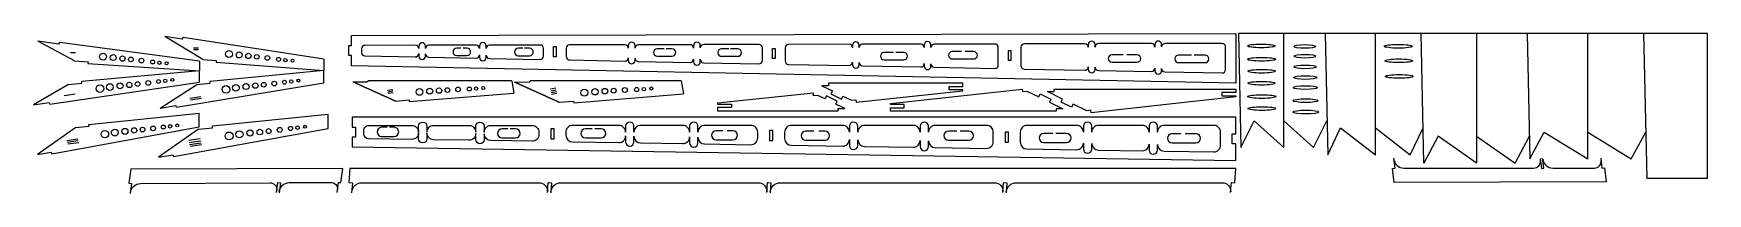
# Model space of a CAD drawing. Header units: millimetres. Extents: x 2142 to 3136, y 1315 to 1410.
import ezdxf

# ---------------------------------------------------------------- set-up
doc = ezdxf.new("R2010")
doc.units = ezdxf.units.MM
doc.layers.add('2mm轻木', color=3, linetype='Continuous')

msp = doc.modelspace()

# ---------------------------------------------------------------- linework, layer by layer
at = {"layer": '2mm轻木', "extrusion": (0.884436, -1e-16, 0.466661)}
for p, q in [((2156.58, 1404.14), (2144.16, 1405.83)), ((2240.26, 1393.92), (2240.26, 1388.11))]:
    msp.add_line(p, q, dxfattribs=at)
at = {"layer": '2mm轻木'}
for p, q in [((2165.98, 1394.13), (2144.16, 1405.83)), ((2156.58, 1404.14), (2157.18, 1405.12)), ((2240.26, 1393.92), (2157.18, 1405.12)), ((2242.18, 1394.88), (2219.6, 1408.55)), ((2229.9, 1406.96), (2230.42, 1407.93)), ((2314.02, 1395.03), (2230.42, 1407.93)), ((2884.54, 1410.47), (2857.49, 1410.47)), ((2857.49, 1410.47), (2859, 1342.47)), ((2884.54, 1342.47), (2884.54, 1410.47)), ((2908.93, 1410.47), (2884.54, 1410.47)), ((3136.2, 1410.47), (2908.93, 1410.47)), ((2908.93, 1410.47), (2910.54, 1338.22)), ((2938.88, 1338.22), (2938.88, 1410.47)), ((2967.69, 1333.22), (2965.97, 1410.47)), ((2999.03, 1410.47), (2999.03, 1333.22)), ((3029.02, 1410.47), (3030.68, 1335.72)), ((3065.08, 1335.72), (3065.08, 1410.47)), ((3098.18, 1410.47), (3100.1, 1324.24)), ((3136.2, 1324.24), (3136.2, 1410.47)), ((2163.55, 1399.05), (2166.61, 1399.05)), ((2165.98, 1394.13), (2173.97, 1393.59)), ((2173.97, 1393.59), (2173.9, 1392.59)), ((2173.9, 1392.59), (2240.26, 1388.11)), ((2236.63, 1401.82), (2239.68, 1401.82)), ((2236.63, 1400.82), (2239.68, 1400.82)), ((2242.18, 1394.88), (2250.15, 1394.27)), ((2250.15, 1394.27), (2250.08, 1393.27)), ((2250.08, 1393.27), (2314.02, 1388.4)), ((2240.26, 1388.11), (2170.3, 1381.82)), ((2314.02, 1388.4), (2246.51, 1381.84)), ((2151.37, 1368.27, 0.03), (2240.26, 1381.48)), ((2159.83, 1373.46), (2166.35, 1374.43)), ((2162.42, 1380.11), (2170.39, 1380.83)), ((2170.39, 1380.83), (2170.3, 1381.82)), ((2216.81, 1365.95), (2238.64, 1380.07)), ((2226.61, 1366.53), (2314.02, 1380.99)), ((2234.48, 1371.96), (2241, 1372.93)), ((2238.64, 1380.07), (2246.6, 1380.85)), ((2246.6, 1380.85), (2246.51, 1381.84)), ((2331.41, 1381.67), (2339.67, 1381.55)), ((2339.67, 1381.55), (2340.35, 1382.25)), ((2425.76, 1382.25), (2340.35, 1382.25)), ((2351.99, 1376.62), (2355, 1377.13)), ((2352.1, 1375.7), (2355.11, 1376.2)), ((2352.26, 1374.78), (2355.27, 1375.28)), ((2364.87, 1369.82), (2426.99, 1374.94)), ((2427.4, 1381.56), (2436.07, 1381.44)), ((2436.07, 1381.44), (2436.79, 1382.17)), ((2526.46, 1382.17), (2436.79, 1382.17)), ((2448.78, 1377.55), (2451.95, 1378.08)), ((2449, 1376.26), (2452.16, 1376.79)), ((2449.12, 1375.29), (2452.28, 1375.82)), ((2449.28, 1374.33), (2452.45, 1374.86)), ((2462.53, 1369.13), (2527.75, 1374.5)), ((2150.88, 1369.23), (2151.37, 1368.27, 0.03)), ((2174.54, 1356.15), (2240.09, 1362.91)), ((2226.61, 1366.53), (2226.12, 1367.49)), ((2234.9, 1370.86), (2241.43, 1371.82)), ((2356.81, 1370.16), (2364.79, 1370.82)), ((2364.79, 1370.82), (2364.87, 1369.82)), ((2454.07, 1369.48), (2462.44, 1370.17)), ((2462.44, 1370.17), (2462.53, 1369.13)), ((2166.68, 1354.34), (2174.64, 1355.16)), ((2174.64, 1355.16), (2174.54, 1356.15)), ((2239.6, 1353.47), (2247.96, 1354.33)), ((2247.85, 1355.37), (2316.68, 1362.46)), ((2247.96, 1354.33), (2247.85, 1355.37)), ((2859, 1342.47), (2866.91, 1358.47)), ((2866.91, 1358.47), (2884.54, 1342.47)), ((2884.54, 1358.47), (2902.17, 1342.47)), ((2902.17, 1342.47), (2910.09, 1358.47)), ((2910.54, 1338.22), (2918.16, 1354.22)), ((2918.16, 1354.22), (2938.88, 1338.22)), ((2938.88, 1354.22), (2959.6, 1338.22)), ((2959.6, 1338.22), (2967.22, 1354.22)), ((2161.4, 1346.72), (2167.93, 1347.69)), ((2161.6, 1345.67), (2168.13, 1346.64)), ((2161.92, 1344.62), (2168.45, 1345.58)), ((2233.85, 1346.86), (2240.7, 1347.88)), ((2234.06, 1345.47), (2240.91, 1346.48)), ((2234.27, 1344.36), (2241.12, 1345.38)), ((2234.6, 1343.26), (2241.46, 1344.27)), ((2976.2, 1349.22), (2967.69, 1333.22)), ((2999.03, 1333.22), (2976.2, 1349.22)), ((2999.03, 1349.22), (3021.87, 1333.22)), ((3021.87, 1333.22), (3030.38, 1349.22)), ((3030.68, 1335.72), (3039.24, 1351.72)), ((3039.24, 1351.72), (3065.08, 1335.72)), ((3065.08, 1351.72), (3090.93, 1335.72)), ((3090.93, 1335.72), (3099.49, 1351.72)), ((3100.1, 1324.24), (3136.2, 1324.24))]:
    msp.add_line(p, q, dxfattribs=at)
at = {"layer": '2mm轻木', "extrusion": (0.847251, -5.15e-14, -0.531193)}
for p, q in [((2229.9, 1406.96), (2219.6, 1408.55)), ((2314.02, 1395.03), (2314.02, 1388.4))]:
    msp.add_line(p, q, dxfattribs=at)
at = {"layer": '2mm轻木', "extrusion": (-0.861239, 1.201e-13, 0.508201)}
for p, q in [((2240.26, 1381.48), (2240.26, 1388.11)), ((2162.42, 1380.11), (2141.57, 1367.96)), ((2141.57, 1367.96), (2150.88, 1369.23))]:
    msp.add_line(p, q, dxfattribs=at)
at = {"layer": '2mm轻木', "extrusion": (-0.822914, 1e-16, 0.568165)}
for p, q in [((2314.02, 1380.99), (2314.02, 1388.4)), ((2216.81, 1365.95), (2226.12, 1367.49))]:
    msp.add_line(p, q, dxfattribs=at)
at = {"layer": '2mm轻木', "extrusion": (0.794098, 0.133268, -0.592999)}
for p, q in [((2425.76, 1382.25), (2426.99, 1374.94)), ((2526.46, 1382.17), (2527.75, 1374.5))]:
    msp.add_line(p, q, dxfattribs=at)
at = {"layer": '2mm轻木', "extrusion": (-0.780869, 0, 0.624695)}
for p, q in [((2240.09, 1354.76), (2240.09, 1362.91)), ((2166.68, 1354.34), (2144.04, 1338.34)), ((2152.53, 1338.8), (2240.09, 1354.76)), ((2239.6, 1353.47), (2215.83, 1336.67)), ((2224.74, 1337.15), (2316.68, 1353.9)), ((2316.68, 1353.9), (2316.68, 1362.46)), ((2144.04, 1338.34), (2152.1, 1339.72)), ((2152.1, 1339.72), (2152.53, 1338.8)), ((2215.83, 1336.67), (2224.29, 1338.11)), ((2224.29, 1338.11), (2224.74, 1337.15))]:
    msp.add_line(p, q, dxfattribs=at)
at = {"layer": '2mm轻木'}
for points in [[(2855.86, 1380.74), (2330.48, 1391.21), (2330.48, 1397.31), (2328.98, 1397.31), (2328.98, 1403.31), (2330.48, 1403.31), (2330.48, 1409.31), (2855.86, 1410.47)], [(2450.57, 1402.57), (2452.07, 1402.57), (2452.07, 1396.57), (2450.57, 1396.57)], [(2580.66, 1401.43), (2582.16, 1401.43), (2582.16, 1395.43), (2580.66, 1395.43)], [(2720.8, 1400.28), (2722.3, 1400.28), (2722.3, 1394.28), (2720.8, 1394.28)], [(2605.08, 1373.3), (2604.93, 1374.79), (2548.01, 1368.91), (2548.01, 1368.26), (2556.26, 1368.26), (2556.26, 1366.26), (2548.01, 1366.26), (2548.01, 1364.26), (2619.64, 1364.26), (2619.64, 1365.76), (2623.64, 1365.76), (2618.24, 1368.39), (2619.12, 1370.19), (2612.83, 1373.25), (2611.95, 1371.46), (2607.64, 1373.56)], [(2621.62, 1371.38), (2622.5, 1373.18), (2627.59, 1370.69), (2630.14, 1370.96), (2630.3, 1369.47), (2693.82, 1376.18), (2693.82, 1376.81), (2685.57, 1376.81), (2685.57, 1378.81), (2693.82, 1378.81), (2693.82, 1380.81), (2613.91, 1380.81), (2613.91, 1379.31), (2609.91, 1379.31), (2616.21, 1376.25), (2615.33, 1374.45)], [(2729.25, 1375.79), (2731.78, 1376.07), (2738.86, 1372.62), (2739.73, 1374.42), (2746.03, 1371.35), (2745.15, 1369.55), (2753.24, 1365.6), (2749.24, 1365.6), (2749.24, 1364.1), (2650.69, 1364.1), (2650.69, 1366.1), (2658.94, 1366.1), (2658.94, 1368.1), (2650.69, 1368.1), (2650.69, 1368.71), (2729.08, 1377.28)], [(2767.33, 1364.4), (2759.27, 1368.33), (2758.39, 1366.53), (2752.1, 1369.6), (2752.98, 1371.4), (2743.99, 1375.78), (2747.99, 1375.78), (2747.99, 1377.28), (2855.86, 1377.28), (2855.86, 1375.28), (2847.61, 1375.28), (2847.61, 1373.28), (2855.86, 1373.28), (2855.86, 1372.69), (2770.03, 1363.19), (2769.87, 1364.68)], [(2330.86, 1360.68), (2330.86, 1354.68), (2332.86, 1354.68), (2332.86, 1348.68), (2330.86, 1348.68), (2330.86, 1342.87), (2855.86, 1334.71), (2855.86, 1344.68), (2853.86, 1344.68), (2853.86, 1350.68), (2855.86, 1350.68), (2855.86, 1360.68)], [(2450.86, 1353.68), (2448.86, 1353.68), (2448.86, 1347.68), (2450.86, 1347.68)], [(2580.86, 1352.68), (2578.86, 1352.68), (2578.86, 1346.68), (2580.86, 1346.68)], [(2720.86, 1351.68), (2718.86, 1351.68), (2718.86, 1345.68), (2720.86, 1345.68)]]:
    msp.add_lwpolyline(points, close=True, dxfattribs=at)
for points in [[(2336.48, 1399.05, 0.40839), (2338.44, 1397.05), (2368.44, 1396.45, 0.420061), (2370.48, 1398.45), (2370.48, 1396.87, 1), (2374.48, 1396.87), (2374.48, 1398.29, 0.40839), (2376.44, 1396.29), (2404.53, 1395.74, 0.420061), (2406.57, 1397.73), (2406.57, 1396.16, 1), (2410.57, 1396.16), (2410.57, 1397.58, 0.40839), (2412.53, 1395.58), (2442.53, 1394.98, 0.420061), (2444.57, 1396.98), (2444.57, 1401.56, 0.41486), (2442.57, 1403.56), (2412.57, 1403.49, 0.413568), (2410.57, 1401.49), (2410.57, 1402.98, 1), (2406.57, 1402.98), (2406.57, 1401.48, 0.414214), (2404.57, 1403.48), (2376.48, 1403.48, 0.414214), (2374.48, 1401.48), (2374.48, 1402.94, 1), (2370.48, 1402.94), (2370.48, 1401.39, 0.41486), (2368.48, 1403.39), (2338.48, 1403.33, 0.413568), (2336.48, 1401.33)], [(2458.07, 1396.63, 0.40839), (2460.03, 1394.63), (2492.93, 1393.97, 0.420061), (2494.97, 1395.97), (2494.97, 1394.39, 1), (2498.97, 1394.39), (2498.97, 1395.81, 0.40839), (2500.93, 1393.81), (2531.72, 1393.2, 0.420061), (2533.76, 1395.2), (2533.76, 1393.62, 1), (2537.76, 1393.62), (2537.76, 1395.04, 0.40839), (2539.72, 1393.04), (2572.62, 1392.39, 0.420061), (2574.66, 1394.39), (2574.66, 1401.85, 0.414214), (2572.66, 1403.85), (2539.76, 1403.85, 0.414214), (2537.76, 1401.85), (2537.76, 1403.3, 1), (2533.76, 1403.3), (2533.76, 1401.75, 0.41486), (2531.76, 1403.75), (2500.97, 1403.69, 0.413568), (2498.97, 1401.69), (2498.97, 1403.18, 1), (2494.97, 1403.18), (2494.97, 1401.67, 0.41486), (2492.97, 1403.67), (2460.07, 1403.6, 0.413568), (2458.07, 1401.6)], [(2588.16, 1394.04, 0.40839), (2590.12, 1392.04), (2626.12, 1391.32, 0.420061), (2628.16, 1393.32), (2628.16, 1391.74, 1), (2632.16, 1391.74), (2632.16, 1393.16, 0.40839), (2634.12, 1391.16), (2668.76, 1390.47, 0.420061), (2670.8, 1392.47), (2670.8, 1390.89, 1), (2674.8, 1390.89), (2674.8, 1392.31, 0.40839), (2676.76, 1390.31), (2712.76, 1389.59, 0.420061), (2714.8, 1391.59), (2714.8, 1402.15, 0.41486), (2712.8, 1404.15), (2676.8, 1404.07, 0.413568), (2674.8, 1402.07), (2674.8, 1403.56, 1), (2670.8, 1403.56), (2670.8, 1402.06, 0.41486), (2668.8, 1404.06), (2634.16, 1403.98, 0.413568), (2632.16, 1401.98), (2632.16, 1403.47, 1), (2628.16, 1403.47), (2628.16, 1401.96, 0.41486), (2626.16, 1403.96), (2590.16, 1403.88, 0.413568), (2588.16, 1401.88)], [(2807.86, 1402.36, 0.414214), (2805.86, 1404.36), (2774.3, 1404.36, 0.414214), (2772.3, 1402.36), (2772.3, 1403.82, 1), (2768.3, 1403.82), (2768.3, 1402.28, 0.414214), (2766.3, 1404.28), (2730.3, 1404.28, 0.414214), (2728.3, 1402.28), (2728.3, 1391.24, 0.40839), (2730.26, 1389.25), (2766.26, 1388.53, 0.420061), (2768.3, 1390.53), (2768.3, 1388.95, 1), (2772.3, 1388.95), (2772.3, 1390.37, 0.40839), (2774.26, 1388.37), (2805.82, 1387.74, 0.420061), (2807.86, 1389.74), (2807.86, 1388.16, 1), (2811.86, 1388.16), (2811.86, 1389.58, 0.40839), (2813.82, 1387.58), (2847.82, 1386.9, 0.420061), (2849.86, 1388.9), (2849.86, 1402.45, 0.414214), (2847.86, 1404.45), (2813.86, 1404.45, 0.414214), (2811.86, 1402.45), (2811.86, 1403.91, 1), (2807.86, 1403.91)], [(2340.81, 1347.72, -0.409664), (2337.86, 1350.72), (2337.86, 1352.68, -0.414214), (2340.86, 1355.68), (2366.36, 1355.68, -0.414214), (2370.36, 1351.68), (2370.36, 1355.18, -1), (2375.36, 1355.18), (2375.36, 1351.68, -0.414214), (2379.36, 1355.68), (2400.36, 1355.68, -0.414214), (2404.36, 1351.68), (2404.36, 1355.18, -1), (2409.36, 1355.18), (2409.36, 1351.68, -0.414214), (2413.36, 1355.68), (2437.86, 1355.68, -0.414214), (2441.86, 1351.68), (2441.86, 1350.21, -0.418778), (2437.8, 1346.21), (2413.3, 1346.59, -0.409664), (2409.36, 1350.59), (2409.36, 1347.19, -1), (2404.36, 1347.19), (2404.36, 1350.79, -0.418778), (2400.3, 1346.79), (2379.3, 1347.12, -0.409664), (2375.36, 1351.12), (2375.36, 1347.72, -1), (2370.36, 1347.72), (2370.36, 1351.32, -0.418778), (2366.3, 1347.32)], [(2571.86, 1348.19), (2571.86, 1351.68, 0.414214), (2567.86, 1355.68), (2540.36, 1355.68, 0.414214), (2536.36, 1351.68), (2536.36, 1355.18, 1), (2531.36, 1355.18), (2531.36, 1351.68, 0.414214), (2527.36, 1355.68), (2502.36, 1355.68, 0.414214), (2498.36, 1351.68), (2498.36, 1355.18, 1), (2493.36, 1355.18), (2493.36, 1351.68, 0.414214), (2489.36, 1355.68), (2461.86, 1355.68, 0.414214), (2457.86, 1351.68), (2457.86, 1349.84, 0.409664), (2461.8, 1345.84), (2489.3, 1345.41, 0.418778), (2493.36, 1349.41), (2493.36, 1345.81, 1), (2498.36, 1345.81), (2498.36, 1349.21, 0.409664), (2502.3, 1345.21), (2527.3, 1344.82, 0.418778), (2531.36, 1348.82), (2531.36, 1345.22, 1), (2536.36, 1345.22), (2536.36, 1348.62, 0.409664), (2540.3, 1344.62), (2567.8, 1344.19, 0.418778)], [(2711.86, 1346.01), (2711.86, 1351.68, 0.414214), (2707.86, 1355.68), (2677.36, 1355.68, 0.414214), (2673.36, 1351.68), (2673.36, 1355.18, 1), (2668.36, 1355.18), (2668.36, 1351.68, 0.414214), (2664.36, 1355.68), (2635.36, 1355.68, 0.414214), (2631.36, 1351.68), (2631.36, 1355.18, 1), (2626.36, 1355.18), (2626.36, 1351.68, 0.414214), (2622.36, 1355.68), (2591.86, 1355.68, 0.414214), (2587.86, 1351.68), (2587.86, 1347.81, 0.409664), (2591.8, 1343.81), (2622.3, 1343.34, 0.418778), (2626.36, 1347.34), (2626.36, 1343.74, 1), (2631.36, 1343.74), (2631.36, 1347.14, 0.409664), (2635.3, 1343.14), (2664.3, 1342.69, 0.418778), (2668.36, 1346.69), (2668.36, 1343.09, 1), (2673.36, 1343.09), (2673.36, 1346.48, 0.409664), (2677.3, 1342.48), (2707.8, 1342.01, 0.418778)], [(2846.86, 1343.91), (2846.86, 1351.68, 0.414214), (2842.86, 1355.68), (2813.36, 1355.68, 0.414214), (2809.36, 1351.68), (2809.36, 1355.18, 1), (2804.36, 1355.18), (2804.36, 1351.68, 0.414214), (2800.36, 1355.68), (2774.36, 1355.68, 0.414214), (2770.36, 1351.68), (2770.36, 1355.18, 1), (2765.36, 1355.18), (2765.36, 1351.68, 0.414214), (2761.36, 1355.68), (2731.86, 1355.68, 0.414214), (2727.86, 1351.68), (2727.86, 1345.64, 0.409664), (2731.8, 1341.64), (2761.3, 1341.18, 0.418778), (2765.36, 1345.18), (2765.36, 1341.58, 1), (2770.36, 1341.58), (2770.36, 1344.97, 0.409664), (2774.3, 1340.98), (2800.3, 1340.57, 0.418778), (2804.36, 1344.57), (2804.36, 1340.97, 1), (2809.36, 1340.97), (2809.36, 1344.37, 0.409664), (2813.3, 1340.37), (2842.8, 1339.91, 0.418778)]]:
    msp.add_lwpolyline(points, format="xyb", close=True, dxfattribs=at)
for points in [[(2395.44, 1401.65), (2393.05, 1401.65, 1), (2393.05, 1397.25), (2399.12, 1397.25, 1), (2399.12, 1401.65), (2396.82, 1401.65)], [(2432.37, 1401.6), (2429.52, 1401.6, 1), (2429.52, 1397.2), (2436.35, 1397.2, 1), (2436.35, 1401.6), (2433.38, 1401.6)], [(2516.27, 1401.31), (2512.16, 1401.31, 1), (2512.16, 1396.91), (2520.94, 1396.91, 1), (2520.94, 1401.31), (2517.39, 1401.31)], [(2554.79, 1401.23), (2550.35, 1401.23, 1), (2550.35, 1396.83), (2560.03, 1396.83, 1), (2560.03, 1401.23), (2555.65, 1401.23)], [(2652.56, 1399.11), (2646.96, 1399.11, 1), (2646.96, 1394.71), (2658.69, 1394.71, 1), (2658.69, 1399.11), (2653.88, 1399.11)], [(2692.88, 1399.63), (2687.49, 1399.63, 1), (2687.49, 1395.23), (2700.16, 1395.23, 1), (2700.16, 1399.63), (2695.11, 1399.63)], [(2788.97, 1397.74), (2782.39, 1397.74, 1), (2782.39, 1393.34), (2797.26, 1393.34, 1), (2797.26, 1397.74), (2791.16, 1397.74)], [(2829.68, 1397.46), (2821.94, 1397.46, 1), (2821.94, 1393.06), (2837.69, 1393.06, 1), (2837.69, 1397.46), (2831.1, 1397.46)], [(2351.74, 1354.54), (2348.4, 1354.54, 1), (2348.4, 1349.14), (2355.85, 1349.14, 1), (2355.85, 1354.54), (2353.13, 1354.54)], [(2423.31, 1353.59), (2420.03, 1353.59, 1), (2420.03, 1348.19), (2428.01, 1348.19, 1), (2428.01, 1353.59), (2424.73, 1353.59)], [(2473.54, 1353.59), (2469.49, 1353.59, 1), (2469.49, 1348.19), (2478.85, 1348.19, 1), (2478.85, 1353.59), (2475.14, 1353.59)], [(2551.23, 1352.54), (2547.17, 1352.54, 1), (2547.17, 1347.14), (2557.13, 1347.14, 1), (2557.13, 1352.54), (2553.77, 1352.54)], [(2605.17, 1352.27), (2600.42, 1352.27, 1), (2600.42, 1346.87), (2611.85, 1346.87, 1), (2611.85, 1352.27), (2608.14, 1352.27)], [(2690.19, 1352.27), (2685.22, 1352.27, 1), (2685.22, 1346.87), (2697.31, 1346.87, 1), (2697.31, 1352.27), (2692.15, 1352.27)], [(2747.12, 1350.95), (2741.76, 1350.95, 1), (2741.76, 1345.55), (2755.36, 1345.55, 1), (2755.36, 1350.95), (2749.07, 1350.95)], [(2823.32, 1350.68), (2818.05, 1350.68, 1), (2818.05, 1345.28), (2832.25, 1345.28, 1), (2832.25, 1350.68), (2825.8, 1350.68)], [(2949.85, 1335.49, 0.377596), (2955.8, 1330.24), (3032.9, 1330.24, 0.451804), (3036.87, 1334.75)], [(3038.29, 1335.49, 0.377596), (3044.24, 1330.24), (3068.96, 1330.24, 0.451804), (3072.93, 1334.75)], [(2199.17, 1315.78, -0.377596), (2205.09, 1321.06), (2282.19, 1321.52, -0.451804), (2286.18, 1317.04)], [(2287.6, 1316.31, -0.377596), (2293.52, 1321.59), (2318.24, 1321.74, -0.451804), (2322.24, 1317.26)], [(2330.64, 1315.96, -0.394089), (2336.62, 1321.54), (2441.94, 1321.54, -0.434629), (2446.93, 1316.2)], [(2448.92, 1315.96, -0.394089), (2454.91, 1321.54), (2572.26, 1321.54)], [(2572.26, 1321.54, -0.434629), (2577.24, 1316.2)], [(2579.23, 1315.96, -0.394089), (2585.22, 1321.54), (2712.59, 1321.54, -0.434629), (2717.58, 1316.2)], [(2719.57, 1315.96, -0.394089), (2725.55, 1321.54), (2847.92, 1321.54, -0.434629), (2852.9, 1316.2)]]:
    msp.add_lwpolyline(points, format="xyb", dxfattribs=at)
for points in [[(3072.74, 1336.19), (3073.5, 1330.24), (3074.99, 1330.43), (3076.05, 1322.1), (2950.09, 1321.72), (2949.03, 1330.05), (2950.52, 1330.24), (2949.76, 1336.19)], [(3036.71, 1336.01), (3037.47, 1330.05), (3038.96, 1330.24), (3038.2, 1336.19)], [(2322.06, 1315.81), (2322.79, 1321.76), (2324.27, 1321.58), (2325.29, 1329.92), (2199.32, 1329.54), (2198.31, 1321.2), (2199.8, 1321.02), (2199.08, 1315.07)], [(2855.28, 1321.54), (2855.86, 1329.92), (2329.6, 1329.92), (2329.03, 1321.68), (2331.02, 1321.54), (2330.61, 1315.56)], [(2286.03, 1315.78), (2286.75, 1321.74), (2288.24, 1321.56), (2287.52, 1315.6)], [(2446.9, 1315.69), (2447.31, 1321.68), (2449.31, 1321.54), (2448.89, 1315.56)], [(2577.21, 1315.69), (2577.62, 1321.68), (2579.62, 1321.54), (2579.2, 1315.56)], [(2717.55, 1315.69), (2717.96, 1321.68), (2719.96, 1321.54), (2719.54, 1315.56)], [(2852.87, 1315.69), (2853.28, 1321.68), (2855.28, 1321.54)]]:
    msp.add_lwpolyline(points, dxfattribs=at)
for points in [[(2331.41, 1381.67, 0), (2331.55, 1381.61, 0), (2331.68, 1381.55, 0), (2331.81, 1381.49, 0), (2331.94, 1381.43, 0), (2332.08, 1381.36, 0), (2332.21, 1381.3, 0), (2332.34, 1381.24, 0), (2332.48, 1381.18, 0), (2332.61, 1381.13, 0), (2332.74, 1381.07, 0), (2332.87, 1381.01, 0), (2333.01, 1380.94, 0), (2333.14, 1380.88, 0), (2333.27, 1380.82, 0), (2333.41, 1380.76, 0), (2333.54, 1380.7, 0), (2333.67, 1380.65, 0), (2333.81, 1380.59, 0), (2333.94, 1380.52, 0), (2334.07, 1380.46, 0), (2334.21, 1380.4, 0), (2334.34, 1380.34, 0), (2334.47, 1380.28, 0), (2334.6, 1380.22, 0), (2334.74, 1380.16, 0), (2334.87, 1380.1, 0), (2335, 1380.04, 0), (2335.14, 1379.98, 0), (2335.27, 1379.92, 0), (2335.4, 1379.86, 0), (2335.54, 1379.8, 0), (2335.67, 1379.74, 0), (2335.8, 1379.67, 0), (2335.94, 1379.62, 0), (2336.07, 1379.56, 0), (2336.2, 1379.5, 0), (2336.33, 1379.44, 0), (2336.47, 1379.38, 0), (2336.6, 1379.32, 0), (2336.73, 1379.26, 0), (2336.87, 1379.19, 0), (2337, 1379.13, 0), (2337.13, 1379.08, 0), (2337.26, 1379.02, 0), (2337.4, 1378.96, 0), (2337.53, 1378.9, 0), (2337.66, 1378.84, 0), (2337.8, 1378.77, 0), (2337.93, 1378.71, 0), (2338.06, 1378.65, 0), (2338.2, 1378.6, 0), (2338.33, 1378.54, 0), (2338.46, 1378.48, 0), (2338.59, 1378.42, 0), (2338.73, 1378.35, 0), (2338.86, 1378.29, 0), (2338.99, 1378.23, 0), (2339.13, 1378.17, 0), (2339.26, 1378.12, 0), (2339.39, 1378.06, 0), (2339.52, 1378, 0), (2339.66, 1377.93, 0), (2339.79, 1377.87, 0), (2339.92, 1377.81, 0), (2340.06, 1377.75, 0), (2340.19, 1377.69, 0), (2340.32, 1377.63, 0), (2340.46, 1377.58, 0), (2340.59, 1377.51, 0), (2340.72, 1377.45, 0), (2340.86, 1377.39, 0), (2340.99, 1377.33, 0), (2341.12, 1377.27, 0), (2341.25, 1377.21, 0), (2341.39, 1377.15, 0), (2341.52, 1377.09, 0), (2341.65, 1377.03, 0), (2341.79, 1376.97, 0), (2341.92, 1376.91, 0), (2342.05, 1376.85, 0), (2342.19, 1376.79, 0), (2342.32, 1376.73, 0), (2342.45, 1376.67, 0), (2342.58, 1376.6, 0), (2342.72, 1376.55, 0), (2342.85, 1376.49, 0), (2342.98, 1376.43, 0), (2343.12, 1376.37, 0), (2343.25, 1376.31, 0), (2343.38, 1376.25, 0), (2343.52, 1376.18, 0), (2343.65, 1376.12, 0), (2343.78, 1376.07, 0), (2343.91, 1376.01, 0), (2344.05, 1375.95, 0), (2344.18, 1375.89, 0), (2344.31, 1375.83, 0), (2344.45, 1375.76, 0), (2344.58, 1375.7, 0), (2344.71, 1375.64, 0), (2344.84, 1375.58, 0), (2344.98, 1375.53, 0), (2345.11, 1375.47, 0), (2345.24, 1375.41, 0), (2345.38, 1375.34, 0), (2345.51, 1375.28, 0), (2345.64, 1375.22, 0), (2345.78, 1375.16, 0), (2345.91, 1375.1, 0), (2346.04, 1375.05, 0), (2346.17, 1374.99, 0), (2346.31, 1374.92, 0), (2346.44, 1374.86, 0), (2346.57, 1374.8, 0), (2346.71, 1374.74, 0), (2346.84, 1374.68, 0), (2346.97, 1374.62, 0), (2347.1, 1374.56, 0), (2347.24, 1374.5, 0), (2347.37, 1374.44, 0), (2347.5, 1374.38, 0), (2347.64, 1374.32, 0), (2347.77, 1374.26, 0), (2347.9, 1374.2, 0), (2348.04, 1374.14, 0), (2348.17, 1374.07, 0), (2348.3, 1374.02, 0), (2348.44, 1373.96, 0), (2348.57, 1373.9, 0), (2348.7, 1373.84, 0), (2348.83, 1373.78, 0), (2348.97, 1373.72, 0), (2349.1, 1373.65, 0), (2349.23, 1373.59, 0), (2349.37, 1373.53, 0), (2349.5, 1373.48, 0), (2349.63, 1373.42, 0), (2349.76, 1373.36, 0), (2349.9, 1373.3, 0), (2350.03, 1373.23, 0), (2350.16, 1373.17, 0), (2350.3, 1373.11, 0), (2350.43, 1373.05, 0), (2350.56, 1373, 0), (2350.7, 1372.94, 0), (2350.83, 1372.88, 0), (2350.96, 1372.81, 0), (2351.1, 1372.75, 0), (2351.23, 1372.69, 0), (2351.36, 1372.63, 0), (2351.49, 1372.57, 0), (2351.63, 1372.51, 0), (2351.76, 1372.46, 0), (2351.89, 1372.39, 0), (2352.03, 1372.33, 0), (2352.16, 1372.27, 0), (2352.29, 1372.21, 0), (2352.42, 1372.15, 0), (2352.56, 1372.09, 0), (2352.69, 1372.03, 0), (2352.82, 1371.97, 0), (2352.96, 1371.91, 0), (2353.09, 1371.85, 0), (2353.22, 1371.79, 0), (2353.35, 1371.73, 0), (2353.49, 1371.67, 0), (2353.62, 1371.6, 0), (2353.75, 1371.54, 0), (2353.89, 1371.48, 0), (2354.02, 1371.43, 0), (2354.15, 1371.37, 0), (2354.29, 1371.31, 0), (2354.42, 1371.25, 0), (2354.55, 1371.18, 0), (2354.69, 1371.12, 0), (2354.82, 1371.06, 0), (2354.95, 1371, 0), (2355.08, 1370.95, 0), (2355.22, 1370.89, 0), (2355.35, 1370.83, 0), (2355.48, 1370.76, 0), (2355.62, 1370.7, 0), (2355.75, 1370.64, 0), (2355.88, 1370.58, 0), (2356.01, 1370.52, 0), (2356.15, 1370.46, 0), (2356.28, 1370.41, 0), (2356.41, 1370.34, 0), (2356.55, 1370.28, 0), (2356.68, 1370.22, 0), (2356.81, 1370.16, 0)], [(2427.4, 1381.56, 0), (2427.54, 1381.5, 0), (2427.68, 1381.44, 0), (2427.82, 1381.37, 0), (2427.96, 1381.31, 0), (2428.1, 1381.24, 0), (2428.24, 1381.18, 0), (2428.38, 1381.12, 0), (2428.52, 1381.05, 0), (2428.65, 1380.99, 0), (2428.79, 1380.93, 0), (2428.93, 1380.87, 0), (2429.07, 1380.8, 0), (2429.21, 1380.74, 0), (2429.35, 1380.67, 0), (2429.49, 1380.61, 0), (2429.63, 1380.55, 0), (2429.77, 1380.49, 0), (2429.91, 1380.43, 0), (2430.05, 1380.35, 0), (2430.19, 1380.29, 0), (2430.33, 1380.23, 0), (2430.47, 1380.17, 0), (2430.61, 1380.11, 0), (2430.75, 1380.05, 0), (2430.89, 1379.98, 0), (2431.03, 1379.91, 0), (2431.17, 1379.85, 0), (2431.31, 1379.79, 0), (2431.45, 1379.73, 0), (2431.59, 1379.66, 0), (2431.73, 1379.6, 0), (2431.87, 1379.54, 0), (2432.01, 1379.47, 0), (2432.15, 1379.41, 0), (2432.29, 1379.34, 0), (2432.43, 1379.28, 0), (2432.57, 1379.22, 0), (2432.7, 1379.16, 0), (2432.84, 1379.1, 0), (2432.98, 1379.04, 0), (2433.12, 1378.96, 0), (2433.26, 1378.9, 0), (2433.4, 1378.84, 0), (2433.54, 1378.78, 0), (2433.68, 1378.72, 0), (2433.82, 1378.65, 0), (2433.96, 1378.59, 0), (2434.1, 1378.52, 0), (2434.24, 1378.46, 0), (2434.38, 1378.4, 0), (2434.52, 1378.34, 0), (2434.66, 1378.27, 0), (2434.8, 1378.21, 0), (2434.94, 1378.15, 0), (2435.08, 1378.08, 0), (2435.22, 1378.02, 0), (2435.36, 1377.95, 0), (2435.5, 1377.89, 0), (2435.64, 1377.83, 0), (2435.78, 1377.77, 0), (2435.92, 1377.71, 0), (2436.06, 1377.64, 0), (2436.2, 1377.57, 0), (2436.34, 1377.51, 0), (2436.48, 1377.45, 0), (2436.61, 1377.39, 0), (2436.75, 1377.33, 0), (2436.89, 1377.26, 0), (2437.03, 1377.19, 0), (2437.17, 1377.13, 0), (2437.31, 1377.07, 0), (2437.45, 1377.01, 0), (2437.59, 1376.95, 0), (2437.73, 1376.88, 0), (2437.87, 1376.82, 0), (2438.01, 1376.75, 0), (2438.15, 1376.69, 0), (2438.29, 1376.63, 0), (2438.43, 1376.56, 0), (2438.57, 1376.5, 0), (2438.71, 1376.44, 0), (2438.85, 1376.38, 0), (2438.99, 1376.32, 0), (2439.13, 1376.25, 0), (2439.27, 1376.18, 0), (2439.41, 1376.12, 0), (2439.55, 1376.06, 0), (2439.69, 1376, 0), (2439.83, 1375.94, 0), (2439.97, 1375.87, 0), (2440.11, 1375.8, 0), (2440.25, 1375.74, 0), (2440.39, 1375.68, 0), (2440.52, 1375.62, 0), (2440.66, 1375.56, 0), (2440.8, 1375.49, 0), (2440.94, 1375.43, 0), (2441.08, 1375.36, 0), (2441.22, 1375.3, 0), (2441.36, 1375.24, 0), (2441.5, 1375.17, 0), (2441.64, 1375.11, 0), (2441.78, 1375.05, 0), (2441.92, 1374.99, 0), (2442.06, 1374.92, 0), (2442.2, 1374.85, 0), (2442.34, 1374.79, 0), (2442.48, 1374.73, 0), (2442.62, 1374.67, 0), (2442.76, 1374.61, 0), (2442.9, 1374.55, 0), (2443.04, 1374.47, 0), (2443.18, 1374.41, 0), (2443.32, 1374.35, 0), (2443.46, 1374.29, 0), (2443.6, 1374.23, 0), (2443.74, 1374.16, 0), (2443.88, 1374.1, 0), (2444.02, 1374.03, 0), (2444.16, 1373.97, 0), (2444.3, 1373.91, 0), (2444.43, 1373.85, 0), (2444.57, 1373.78, 0), (2444.71, 1373.72, 0), (2444.85, 1373.66, 0), (2444.99, 1373.59, 0), (2445.13, 1373.53, 0), (2445.27, 1373.46, 0), (2445.41, 1373.4, 0), (2445.55, 1373.34, 0), (2445.69, 1373.28, 0), (2445.83, 1373.22, 0), (2445.97, 1373.15, 0), (2446.11, 1373.08, 0), (2446.25, 1373.02, 0), (2446.39, 1372.96, 0), (2446.53, 1372.9, 0), (2446.67, 1372.84, 0), (2446.81, 1372.77, 0), (2446.95, 1372.7, 0), (2447.09, 1372.64, 0), (2447.23, 1372.58, 0), (2447.37, 1372.52, 0), (2447.51, 1372.46, 0), (2447.65, 1372.39, 0), (2447.78, 1372.33, 0), (2447.93, 1372.26, 0), (2448.07, 1372.2, 0), (2448.2, 1372.14, 0), (2448.34, 1372.07, 0), (2448.48, 1372.01, 0), (2448.62, 1371.95, 0), (2448.76, 1371.89, 0), (2448.9, 1371.82, 0), (2449.04, 1371.75, 0), (2449.18, 1371.69, 0), (2449.32, 1371.63, 0), (2449.46, 1371.57, 0), (2449.6, 1371.51, 0), (2449.74, 1371.45, 0), (2449.88, 1371.37, 0), (2450.02, 1371.31, 0), (2450.16, 1371.25, 0), (2450.3, 1371.19, 0), (2450.44, 1371.13, 0), (2450.58, 1371.06, 0), (2450.72, 1370.99, 0), (2450.86, 1370.93, 0), (2451, 1370.87, 0), (2451.14, 1370.81, 0), (2451.28, 1370.75, 0), (2451.42, 1370.68, 0), (2451.55, 1370.62, 0), (2451.7, 1370.55, 0), (2451.83, 1370.49, 0), (2451.97, 1370.43, 0), (2452.11, 1370.36, 0), (2452.25, 1370.3, 0), (2452.39, 1370.24, 0), (2452.53, 1370.18, 0), (2452.67, 1370.11, 0), (2452.81, 1370.05, 0), (2452.95, 1369.98, 0), (2453.09, 1369.92, 0), (2453.23, 1369.86, 0), (2453.37, 1369.8, 0), (2453.51, 1369.74, 0), (2453.65, 1369.66, 0), (2453.79, 1369.6, 0), (2453.93, 1369.54, 0), (2454.07, 1369.48, 0)]]:
    msp.add_polyline3d(points, dxfattribs=at)
for centre, radius in [((2182.9, 1396.61), 2.01), ((2188.94, 1396.08), 1.78), ((2194.45, 1395.48), 1.59), ((2199.42, 1394.96), 1.39), ((2205.71, 1394.32), 1.39), ((2212.38, 1393.43), 1.17), ((2216.38, 1393), 1.01), ((2220.67, 1392.65), 0.862), ((2257.71, 1398.18), 2.01), ((2263.75, 1397.65), 1.78), ((2269.26, 1397.04), 1.59), ((2274.23, 1396.52), 1.39), ((2280.52, 1395.89), 1.39), ((2287.19, 1395), 1.17), ((2291.19, 1394.57), 1.01), ((2295.47, 1394.22), 0.862), ((2215.84, 1381.83), 1.17), ((2219.84, 1382.24), 1.01), ((2224.11, 1382.8), 0.862), ((2290.72, 1381.4), 1.17), ((2294.72, 1381.81), 1.01), ((2298.99, 1382.37), 0.862), ((2181.08, 1377.56), 2.25), ((2186.96, 1378.49), 2.01), ((2192.98, 1379.24), 1.78), ((2198.5, 1379.8), 1.59), ((2203.47, 1380.33), 1.39), ((2209.75, 1381.02), 1.39), ((2255.96, 1377.13), 2.25), ((2261.84, 1378.07), 2.01), ((2267.86, 1378.81), 1.78), ((2273.38, 1379.37), 1.59), ((2278.35, 1379.9), 1.39), ((2284.63, 1380.59), 1.39), ((2370.93, 1375.61), 2.01), ((2376.98, 1376.09), 1.78), ((2382.52, 1376.4), 1.59), ((2387.5, 1376.71), 1.39), ((2393.81, 1377.13), 1.39), ((2400.53, 1377.35), 1.17), ((2404.55, 1377.59), 1.01), ((2408.83, 1377.95), 0.862), ((2468.89, 1375.2), 2.11), ((2475.24, 1375.7), 1.87), ((2481.06, 1376.03), 1.67), ((2486.29, 1376.36), 1.46), ((2492.92, 1376.79), 1.46), ((2499.97, 1377.03), 1.23), ((2504.19, 1377.28), 1.06), ((2508.69, 1377.66), 0.905), ((2183.98, 1350.45), 2.25), ((2189.87, 1351.39), 2.01), ((2195.89, 1352.13), 1.78), ((2201.41, 1352.69), 1.59), ((2206.37, 1353.22), 1.39), ((2212.66, 1353.91), 1.39), ((2218.75, 1354.72), 1.17), ((2222.75, 1355.13), 1.01), ((2227.02, 1355.69), 0.862), ((2270.27, 1351.15), 1.87), ((2276.06, 1351.73), 1.67), ((2281.28, 1352.29), 1.46), ((2287.88, 1353.01), 1.46), ((2294.27, 1353.86), 1.23), ((2298.47, 1354.3), 1.06), ((2302.95, 1354.88), 0.905), ((2257.77, 1349.38), 2.36), ((2263.95, 1350.36), 2.11)]:
    msp.add_circle(centre, radius, dxfattribs=at)
for centre, major_axis, ratio in [((2871.07, 1402.99), (8.12, 0), 0.135715), ((2896.9, 1402.72), (6.53, 0), 0.168794), ((2952.45, 1402.79), (8.26, 0), 0.133495), ((2871.24, 1395.05), (8.42, 0), 0.130988), ((2897.03, 1396.85), (6.53, 0), 0.168794), ((2952.8, 1394.19), (8.26, 0), 0.133495), ((2871.29, 1387.92), (8.26, 0), 0.133495), ((2897.24, 1384.16), (6.97, 0), 0.158096), ((2897.08, 1390.5), (6.74, 0), 0.163654), ((2953.05, 1384.87), (8.26, 0), 0.133495), ((2871.4, 1372.86), (8.42, 0), 0.130988), ((2871.23, 1380.79), (8.12, 0), 0.135715), ((2897.24, 1378.18), (7.23, 0), 0.152408), ((2871.45, 1365.72), (8.26, 0), 0.133495), ((2897.57, 1363.64), (-7.7, 0), 0.143268), ((2897.4, 1370.41), (7.5, 0), 0.146942)]:
    msp.add_ellipse(centre, major_axis=major_axis, ratio=ratio, dxfattribs=at)

doc.saveas('drawing.dxf')
